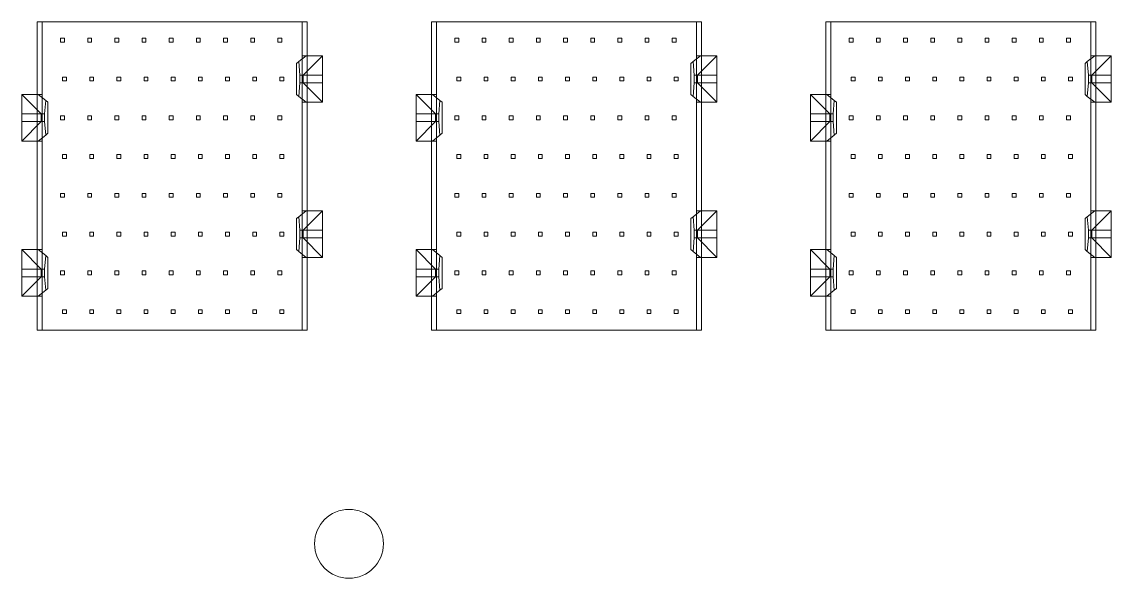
# Model space of a CAD drawing. Header units: millimetres. Extents: x -84 to 500, y -79 to 331.
# Drawn here: x 157.1 to 213.3, y 144.6 to 173.3 of the extents above; entities that cross this region are included whole.
import ezdxf
from ezdxf.lldxf.tags import DXFTag

# ---------------------------------------------------------------- set-up
doc = ezdxf.new("R2010")
doc.units = ezdxf.units.MM
tags = doc.linetypes.add('HIDDEN', pattern=[1.905, 1.27, -0.635]).pattern_tags.tags
tags[6:7] = [DXFTag(74, 4), DXFTag(75, 0), DXFTag(340, '0'), DXFTag(46, 1.0), DXFTag(50, 0.0), DXFTag(44, 0.0), DXFTag(45, 0.0)]
tags[4:5] = [DXFTag(74, 4), DXFTag(75, 0), DXFTag(340, '0'), DXFTag(46, 1.0), DXFTag(50, 0.0), DXFTag(44, 0.0), DXFTag(45, 0.0)]

msp = doc.modelspace()

# ---------------------------------------------------------------- linework, layer by layer
at = {"color": 7, "linetype": 'Continuous', "lineweight": 15}
for p, q in [((157.93, 173.27), (157.93, 169.52)), ((158.18, 173.27), (157.93, 173.27)), ((158.18, 173.27), (158.18, 169.52)), ((171.58, 173.27), (158.18, 173.27)), ((171.58, 171.52), (171.58, 173.27)), ((171.83, 173.27), (171.58, 173.27)), ((171.83, 173.27), (171.83, 171.52)), ((178.25, 173.27), (178.25, 169.52)), ((178.5, 173.27), (178.25, 173.27)), ((178.5, 173.27), (178.5, 169.52)), ((191.9, 173.27), (178.5, 173.27)), ((191.9, 171.52), (191.9, 173.27)), ((192.15, 173.27), (191.9, 173.27)), ((192.15, 173.27), (192.15, 171.52)), ((198.57, 173.27), (198.57, 169.52)), ((198.82, 173.27), (198.57, 173.27)), ((198.82, 173.27), (198.82, 169.52)), ((212.22, 173.27), (198.82, 173.27)), ((212.22, 171.52), (212.22, 173.27)), ((212.47, 173.27), (212.22, 173.27)), ((212.47, 173.27), (212.47, 171.52)), ((171.78, 171.52), (171.399, 171.215)), ((171.58, 171.52), (171.78, 171.52)), ((172.63, 171.52), (171.63, 170.52)), ((171.78, 171.52), (172.63, 171.52)), ((172.63, 171.52), (172.63, 170.52)), ((192.1, 171.52), (191.719, 171.215)), ((191.9, 171.52), (192.1, 171.52)), ((192.95, 171.52), (191.95, 170.52)), ((192.1, 171.52), (192.95, 171.52)), ((192.95, 171.52), (192.95, 170.52)), ((212.42, 171.52), (212.039, 171.215)), ((212.22, 171.52), (212.42, 171.52)), ((213.27, 171.52), (212.27, 170.52)), ((212.42, 171.52), (213.27, 171.52)), ((213.27, 171.52), (213.27, 170.52)), ((171.28, 171.12), (171.399, 171.215)), ((171.28, 169.52), (171.28, 171.12)), ((171.399, 171.215), (171.46, 170.52)), ((191.6, 171.12), (191.719, 171.215)), ((191.6, 169.52), (191.6, 171.12)), ((191.719, 171.215), (191.78, 170.52)), ((211.92, 171.12), (212.039, 171.215)), ((211.92, 169.52), (211.92, 171.12)), ((212.039, 171.215), (212.1, 170.52)), ((171.46, 170.12), (171.399, 169.425)), ((171.46, 170.52), (171.46, 170.12)), ((171.63, 170.52), (171.46, 170.52)), ((171.46, 170.12), (171.63, 170.12)), ((171.63, 170.12), (171.63, 170.52)), ((172.63, 170.52), (171.63, 170.52)), ((171.63, 170.12), (172.63, 169.12)), ((171.63, 170.12), (172.63, 170.12)), ((172.63, 170.52), (172.63, 170.12)), ((172.63, 170.12), (172.63, 169.12)), ((191.78, 170.12), (191.719, 169.425)), ((191.78, 170.52), (191.78, 170.12)), ((191.95, 170.52), (191.78, 170.52)), ((191.78, 170.12), (191.95, 170.12)), ((191.95, 170.12), (191.95, 170.52)), ((192.95, 170.52), (191.95, 170.52)), ((191.95, 170.12), (192.95, 169.12)), ((191.95, 170.12), (192.95, 170.12)), ((192.95, 170.52), (192.95, 170.12)), ((192.95, 170.12), (192.95, 169.12)), ((212.1, 170.12), (212.039, 169.425)), ((212.1, 170.52), (212.1, 170.12)), ((212.27, 170.52), (212.1, 170.52)), ((212.1, 170.12), (212.27, 170.12)), ((212.27, 170.12), (212.27, 170.52)), ((213.27, 170.52), (212.27, 170.52)), ((212.27, 170.12), (213.27, 169.12)), ((212.27, 170.12), (213.27, 170.12)), ((213.27, 170.52), (213.27, 170.12)), ((213.27, 170.12), (213.27, 169.12)), ((158.13, 168.52), (157.13, 169.52)), ((157.13, 168.52), (157.13, 169.52)), ((157.13, 169.52), (157.98, 169.52)), ((158.361, 169.215), (157.98, 169.52)), ((157.98, 169.52), (158.18, 169.52)), ((158.3, 168.52), (158.361, 169.215)), ((158.361, 169.215), (158.48, 169.12)), ((158.48, 169.12), (158.48, 167.52)), ((171.399, 169.425), (171.28, 169.52)), ((171.399, 169.425), (171.78, 169.12)), ((171.58, 163.52), (171.58, 169.12)), ((171.78, 169.12), (171.58, 169.12)), ((172.63, 169.12), (171.78, 169.12)), ((171.83, 169.12), (171.83, 163.52)), ((177.45, 169.52), (178.3, 169.52)), ((178.45, 168.52), (177.45, 169.52)), ((177.45, 168.52), (177.45, 169.52)), ((178.681, 169.215), (178.3, 169.52)), ((178.3, 169.52), (178.5, 169.52)), ((178.62, 168.52), (178.681, 169.215)), ((178.681, 169.215), (178.8, 169.12)), ((178.8, 169.12), (178.8, 167.52)), ((191.719, 169.425), (191.6, 169.52)), ((191.719, 169.425), (192.1, 169.12)), ((191.9, 163.52), (191.9, 169.12)), ((192.1, 169.12), (191.9, 169.12)), ((192.95, 169.12), (192.1, 169.12)), ((192.15, 169.12), (192.15, 163.52)), ((198.77, 168.52), (197.77, 169.52)), ((197.77, 168.52), (197.77, 169.52)), ((197.77, 169.52), (198.62, 169.52)), ((199.001, 169.215), (198.62, 169.52)), ((198.62, 169.52), (198.82, 169.52)), ((198.94, 168.52), (199.001, 169.215)), ((199.001, 169.215), (199.12, 169.12)), ((199.12, 169.12), (199.12, 167.52)), ((212.039, 169.425), (211.92, 169.52)), ((212.039, 169.425), (212.42, 169.12)), ((212.22, 163.52), (212.22, 169.12)), ((212.42, 169.12), (212.22, 169.12)), ((213.27, 169.12), (212.42, 169.12)), ((212.47, 169.12), (212.47, 163.52)), ((157.13, 168.12), (157.13, 168.52)), ((158.13, 168.52), (157.13, 168.52)), ((158.13, 168.52), (158.13, 168.12)), ((158.3, 168.52), (158.13, 168.52)), ((158.3, 168.12), (158.3, 168.52)), ((177.45, 168.12), (177.45, 168.52)), ((178.45, 168.52), (177.45, 168.52)), ((178.62, 168.52), (178.45, 168.52)), ((178.45, 168.52), (178.45, 168.12)), ((178.62, 168.12), (178.62, 168.52)), ((197.77, 168.12), (197.77, 168.52)), ((198.77, 168.52), (197.77, 168.52)), ((198.77, 168.52), (198.77, 168.12)), ((198.94, 168.52), (198.77, 168.52)), ((198.94, 168.12), (198.94, 168.52)), ((157.13, 168.12), (158.13, 168.12)), ((157.13, 167.12), (157.13, 168.12)), ((157.13, 167.12), (158.13, 168.12)), ((158.13, 168.12), (158.3, 168.12)), ((158.361, 167.425), (158.3, 168.12)), ((177.45, 167.12), (178.45, 168.12)), ((177.45, 168.12), (178.45, 168.12)), ((177.45, 167.12), (177.45, 168.12)), ((178.45, 168.12), (178.62, 168.12)), ((178.681, 167.425), (178.62, 168.12)), ((197.77, 167.12), (197.77, 168.12)), ((197.77, 167.12), (198.77, 168.12)), ((197.77, 168.12), (198.77, 168.12)), ((198.77, 168.12), (198.94, 168.12)), ((199.001, 167.425), (198.94, 168.12)), ((158.361, 167.425), (157.98, 167.12)), ((158.48, 167.52), (158.361, 167.425)), ((178.681, 167.425), (178.3, 167.12)), ((178.8, 167.52), (178.681, 167.425)), ((199.001, 167.425), (198.62, 167.12)), ((199.12, 167.52), (199.001, 167.425)), ((157.98, 167.12), (157.13, 167.12)), ((157.93, 161.52), (157.93, 167.12)), ((158.18, 167.12), (157.98, 167.12)), ((158.18, 167.12), (158.18, 161.52)), ((178.3, 167.12), (177.45, 167.12)), ((178.25, 161.52), (178.25, 167.12)), ((178.5, 167.12), (178.3, 167.12)), ((178.5, 167.12), (178.5, 161.52)), ((198.62, 167.12), (197.77, 167.12)), ((198.57, 161.52), (198.57, 167.12)), ((198.82, 167.12), (198.62, 167.12)), ((198.82, 167.12), (198.82, 161.52)), ((171.78, 163.52), (171.399, 163.215)), ((171.58, 163.52), (171.78, 163.52)), ((172.63, 163.52), (171.63, 162.52)), ((171.78, 163.52), (172.63, 163.52)), ((172.63, 163.52), (172.63, 162.52)), ((192.1, 163.52), (191.719, 163.215)), ((191.9, 163.52), (192.1, 163.52)), ((192.95, 163.52), (191.95, 162.52)), ((192.1, 163.52), (192.95, 163.52)), ((192.95, 163.52), (192.95, 162.52)), ((212.42, 163.52), (212.039, 163.215)), ((212.22, 163.52), (212.42, 163.52)), ((213.27, 163.52), (212.27, 162.52)), ((212.42, 163.52), (213.27, 163.52)), ((213.27, 163.52), (213.27, 162.52)), ((171.28, 163.12), (171.399, 163.215)), ((171.28, 161.52), (171.28, 163.12)), ((171.399, 163.215), (171.46, 162.52)), ((191.6, 163.12), (191.719, 163.215)), ((191.6, 161.52), (191.6, 163.12)), ((191.719, 163.215), (191.78, 162.52)), ((211.92, 163.12), (212.039, 163.215)), ((211.92, 161.52), (211.92, 163.12)), ((212.039, 163.215), (212.1, 162.52)), ((171.63, 162.52), (171.46, 162.52)), ((171.46, 162.52), (171.46, 162.12)), ((171.63, 162.12), (171.63, 162.52)), ((172.63, 162.52), (171.63, 162.52)), ((172.63, 162.52), (172.63, 162.12)), ((191.78, 162.52), (191.78, 162.12)), ((191.95, 162.52), (191.78, 162.52)), ((191.95, 162.12), (191.95, 162.52)), ((192.95, 162.52), (191.95, 162.52)), ((192.95, 162.52), (192.95, 162.12)), ((212.1, 162.52), (212.1, 162.12)), ((212.27, 162.52), (212.1, 162.52)), ((212.27, 162.12), (212.27, 162.52)), ((213.27, 162.52), (212.27, 162.52)), ((213.27, 162.52), (213.27, 162.12)), ((171.46, 162.12), (171.399, 161.425)), ((171.46, 162.12), (171.63, 162.12)), ((171.63, 162.12), (172.63, 162.12)), ((171.63, 162.12), (172.63, 161.12)), ((172.63, 162.12), (172.63, 161.12)), ((191.78, 162.12), (191.719, 161.425)), ((191.78, 162.12), (191.95, 162.12)), ((191.95, 162.12), (192.95, 162.12)), ((191.95, 162.12), (192.95, 161.12)), ((192.95, 162.12), (192.95, 161.12)), ((212.1, 162.12), (212.039, 161.425)), ((212.1, 162.12), (212.27, 162.12)), ((212.27, 162.12), (213.27, 162.12)), ((212.27, 162.12), (213.27, 161.12)), ((213.27, 162.12), (213.27, 161.12)), ((158.13, 160.52), (157.13, 161.52)), ((157.13, 160.52), (157.13, 161.52)), ((157.13, 161.52), (157.98, 161.52)), ((157.98, 161.52), (158.361, 161.215)), ((157.98, 161.52), (158.18, 161.52)), ((158.3, 160.52), (158.361, 161.215)), ((158.361, 161.215), (158.48, 161.12)), ((171.399, 161.425), (171.28, 161.52)), ((171.78, 161.12), (171.399, 161.425)), ((178.45, 160.52), (177.45, 161.52)), ((177.45, 160.52), (177.45, 161.52)), ((177.45, 161.52), (178.3, 161.52)), ((178.3, 161.52), (178.681, 161.215)), ((178.3, 161.52), (178.5, 161.52)), ((178.62, 160.52), (178.681, 161.215)), ((178.681, 161.215), (178.8, 161.12)), ((191.719, 161.425), (191.6, 161.52)), ((192.1, 161.12), (191.719, 161.425)), ((197.77, 161.52), (198.62, 161.52)), ((198.77, 160.52), (197.77, 161.52)), ((197.77, 160.52), (197.77, 161.52)), ((198.62, 161.52), (199.001, 161.215)), ((198.62, 161.52), (198.82, 161.52)), ((198.94, 160.52), (199.001, 161.215)), ((199.001, 161.215), (199.12, 161.12)), ((212.039, 161.425), (211.92, 161.52)), ((212.42, 161.12), (212.039, 161.425)), ((158.48, 161.12), (158.48, 159.52)), ((171.58, 157.37), (171.58, 161.12)), ((171.78, 161.12), (171.58, 161.12)), ((172.63, 161.12), (171.78, 161.12)), ((171.83, 161.12), (171.83, 157.37)), ((178.8, 161.12), (178.8, 159.52)), ((191.9, 157.37), (191.9, 161.12)), ((192.1, 161.12), (191.9, 161.12)), ((192.95, 161.12), (192.1, 161.12)), ((192.15, 161.12), (192.15, 157.37)), ((199.12, 161.12), (199.12, 159.52)), ((212.22, 157.37), (212.22, 161.12)), ((212.42, 161.12), (212.22, 161.12)), ((213.27, 161.12), (212.42, 161.12)), ((212.47, 161.12), (212.47, 157.37)), ((157.13, 160.12), (157.13, 160.52)), ((158.13, 160.52), (157.13, 160.52)), ((157.13, 159.12), (158.13, 160.12)), ((157.13, 160.12), (158.13, 160.12)), ((157.13, 159.12), (157.13, 160.12)), ((158.3, 160.52), (158.13, 160.52)), ((158.13, 160.52), (158.13, 160.12)), ((158.13, 160.12), (158.3, 160.12)), ((158.3, 160.12), (158.3, 160.52)), ((158.361, 159.425), (158.3, 160.12)), ((177.45, 160.12), (177.45, 160.52)), ((178.45, 160.52), (177.45, 160.52)), ((177.45, 159.12), (178.45, 160.12)), ((177.45, 160.12), (178.45, 160.12)), ((177.45, 159.12), (177.45, 160.12)), ((178.62, 160.52), (178.45, 160.52)), ((178.45, 160.52), (178.45, 160.12)), ((178.45, 160.12), (178.62, 160.12)), ((178.62, 160.12), (178.62, 160.52)), ((178.681, 159.425), (178.62, 160.12)), ((197.77, 160.12), (197.77, 160.52)), ((198.77, 160.52), (197.77, 160.52)), ((197.77, 159.12), (198.77, 160.12)), ((197.77, 159.12), (197.77, 160.12)), ((197.77, 160.12), (198.77, 160.12)), ((198.94, 160.52), (198.77, 160.52)), ((198.77, 160.52), (198.77, 160.12)), ((198.77, 160.12), (198.94, 160.12)), ((198.94, 160.12), (198.94, 160.52)), ((199.001, 159.425), (198.94, 160.12)), ((158.48, 159.52), (158.361, 159.425)), ((178.8, 159.52), (178.681, 159.425)), ((199.12, 159.52), (199.001, 159.425)), ((157.98, 159.12), (157.13, 159.12)), ((157.93, 157.37), (157.93, 159.12)), ((157.98, 159.12), (158.361, 159.425)), ((158.18, 159.12), (157.98, 159.12)), ((158.18, 159.12), (158.18, 157.37)), ((178.3, 159.12), (177.45, 159.12)), ((178.25, 157.37), (178.25, 159.12)), ((178.3, 159.12), (178.681, 159.425)), ((178.5, 159.12), (178.3, 159.12)), ((178.5, 159.12), (178.5, 157.37)), ((198.62, 159.12), (197.77, 159.12)), ((198.57, 157.37), (198.57, 159.12)), ((198.62, 159.12), (199.001, 159.425)), ((198.82, 159.12), (198.62, 159.12)), ((198.82, 159.12), (198.82, 157.37)), ((157.93, 157.37), (158.18, 157.37)), ((158.18, 157.37), (171.58, 157.37)), ((171.83, 157.37), (171.58, 157.37)), ((178.25, 157.37), (178.5, 157.37)), ((178.5, 157.37), (191.9, 157.37)), ((192.15, 157.37), (191.9, 157.37)), ((198.57, 157.37), (198.82, 157.37)), ((198.82, 157.37), (212.22, 157.37)), ((212.47, 157.37), (212.22, 157.37))]:
    msp.add_line(p, q, dxfattribs=at)
at = {"color": 7, "linetype": 'HIDDEN', "lineweight": 0}
for p, q in [((159.13, 172.42), (159.33, 172.42)), ((159.13, 172.42), (159.13, 172.22)), ((159.33, 172.42), (159.33, 172.22)), ((160.53, 172.42), (160.53, 172.22)), ((160.53, 172.42), (160.73, 172.42)), ((160.73, 172.42), (160.73, 172.22)), ((161.93, 172.42), (161.93, 172.22)), ((161.93, 172.42), (162.13, 172.42)), ((162.13, 172.42), (162.13, 172.22)), ((163.33, 172.42), (163.53, 172.42)), ((163.33, 172.42), (163.33, 172.22)), ((163.53, 172.42), (163.53, 172.22)), ((164.73, 172.42), (164.73, 172.22)), ((164.73, 172.42), (164.93, 172.42)), ((164.93, 172.42), (164.93, 172.22)), ((166.13, 172.42), (166.33, 172.42)), ((166.13, 172.42), (166.13, 172.22)), ((166.33, 172.42), (166.33, 172.22)), ((167.53, 172.42), (167.73, 172.42)), ((167.53, 172.42), (167.53, 172.22)), ((167.73, 172.42), (167.73, 172.22)), ((168.93, 172.42), (169.13, 172.42)), ((168.93, 172.42), (168.93, 172.22)), ((169.13, 172.42), (169.13, 172.22)), ((170.33, 172.42), (170.53, 172.42)), ((170.33, 172.42), (170.33, 172.22)), ((170.53, 172.42), (170.53, 172.22)), ((179.45, 172.42), (179.45, 172.22)), ((179.45, 172.42), (179.65, 172.42)), ((179.65, 172.42), (179.65, 172.22)), ((180.85, 172.42), (181.05, 172.42)), ((180.85, 172.42), (180.85, 172.22)), ((181.05, 172.42), (181.05, 172.22)), ((182.25, 172.42), (182.45, 172.42)), ((182.25, 172.42), (182.25, 172.22)), ((182.45, 172.42), (182.45, 172.22)), ((183.65, 172.42), (183.65, 172.22)), ((183.65, 172.42), (183.85, 172.42)), ((183.85, 172.42), (183.85, 172.22)), ((185.05, 172.42), (185.05, 172.22)), ((185.05, 172.42), (185.25, 172.42)), ((185.25, 172.42), (185.25, 172.22)), ((186.45, 172.42), (186.45, 172.22)), ((186.45, 172.42), (186.65, 172.42)), ((186.65, 172.42), (186.65, 172.22)), ((187.85, 172.42), (187.85, 172.22)), ((187.85, 172.42), (188.05, 172.42)), ((188.05, 172.42), (188.05, 172.22)), ((189.25, 172.42), (189.25, 172.22)), ((189.25, 172.42), (189.45, 172.42)), ((189.45, 172.42), (189.45, 172.22)), ((190.65, 172.42), (190.65, 172.22)), ((190.65, 172.42), (190.85, 172.42)), ((190.85, 172.42), (190.85, 172.22)), ((199.77, 172.42), (199.77, 172.22)), ((199.77, 172.42), (199.97, 172.42)), ((199.97, 172.42), (199.97, 172.22)), ((201.17, 172.42), (201.17, 172.22)), ((201.17, 172.42), (201.37, 172.42)), ((201.37, 172.42), (201.37, 172.22)), ((202.57, 172.42), (202.57, 172.22)), ((202.57, 172.42), (202.77, 172.42)), ((202.77, 172.42), (202.77, 172.22)), ((203.97, 172.42), (203.97, 172.22)), ((203.97, 172.42), (204.17, 172.42)), ((204.17, 172.42), (204.17, 172.22)), ((205.37, 172.42), (205.37, 172.22)), ((205.37, 172.42), (205.57, 172.42)), ((205.57, 172.42), (205.57, 172.22)), ((206.77, 172.42), (206.77, 172.22)), ((206.77, 172.42), (206.97, 172.42)), ((206.97, 172.42), (206.97, 172.22)), ((208.17, 172.42), (208.17, 172.22)), ((208.17, 172.42), (208.37, 172.42)), ((208.37, 172.42), (208.37, 172.22)), ((209.57, 172.42), (209.77, 172.42)), ((209.57, 172.42), (209.57, 172.22)), ((209.77, 172.42), (209.77, 172.22)), ((210.97, 172.42), (210.97, 172.22)), ((210.97, 172.42), (211.17, 172.42)), ((211.17, 172.42), (211.17, 172.22)), ((159.33, 172.22), (159.13, 172.22)), ((160.73, 172.22), (160.53, 172.22)), ((162.13, 172.22), (161.93, 172.22)), ((163.53, 172.22), (163.33, 172.22)), ((164.93, 172.22), (164.73, 172.22)), ((166.33, 172.22), (166.13, 172.22)), ((167.73, 172.22), (167.53, 172.22)), ((169.13, 172.22), (168.93, 172.22)), ((170.53, 172.22), (170.33, 172.22)), ((179.65, 172.22), (179.45, 172.22)), ((181.05, 172.22), (180.85, 172.22)), ((182.45, 172.22), (182.25, 172.22)), ((183.85, 172.22), (183.65, 172.22)), ((185.25, 172.22), (185.05, 172.22)), ((186.65, 172.22), (186.45, 172.22)), ((188.05, 172.22), (187.85, 172.22)), ((189.45, 172.22), (189.25, 172.22)), ((190.85, 172.22), (190.65, 172.22)), ((199.97, 172.22), (199.77, 172.22)), ((201.37, 172.22), (201.17, 172.22)), ((202.77, 172.22), (202.57, 172.22)), ((204.17, 172.22), (203.97, 172.22)), ((205.57, 172.22), (205.37, 172.22)), ((206.97, 172.22), (206.77, 172.22)), ((208.37, 172.22), (208.17, 172.22)), ((209.77, 172.22), (209.57, 172.22)), ((211.17, 172.22), (210.97, 172.22)), ((171.58, 169.12), (171.58, 171.52)), ((171.83, 171.52), (171.83, 169.12)), ((191.9, 169.12), (191.9, 171.52)), ((192.15, 171.52), (192.15, 169.12)), ((212.22, 169.12), (212.22, 171.52)), ((212.47, 171.52), (212.47, 169.12)), ((159.23, 170.42), (159.43, 170.42)), ((159.23, 170.22), (159.23, 170.42)), ((159.23, 170.22), (159.43, 170.22)), ((159.43, 170.42), (159.43, 170.22)), ((160.63, 170.22), (160.63, 170.42)), ((160.63, 170.42), (160.83, 170.42)), ((160.63, 170.22), (160.83, 170.22)), ((160.83, 170.42), (160.83, 170.22)), ((162.03, 170.22), (162.03, 170.42)), ((162.03, 170.42), (162.23, 170.42)), ((162.03, 170.22), (162.23, 170.22)), ((162.23, 170.42), (162.23, 170.22)), ((163.43, 170.22), (163.43, 170.42)), ((163.43, 170.42), (163.63, 170.42)), ((163.43, 170.22), (163.63, 170.22)), ((163.63, 170.42), (163.63, 170.22)), ((164.83, 170.22), (164.83, 170.42)), ((164.83, 170.42), (165.03, 170.42)), ((164.83, 170.22), (165.03, 170.22)), ((165.03, 170.42), (165.03, 170.22)), ((166.23, 170.42), (166.43, 170.42)), ((166.23, 170.22), (166.23, 170.42)), ((166.23, 170.22), (166.43, 170.22)), ((166.43, 170.42), (166.43, 170.22)), ((167.63, 170.42), (167.83, 170.42)), ((167.63, 170.22), (167.63, 170.42)), ((167.63, 170.22), (167.83, 170.22)), ((167.83, 170.42), (167.83, 170.22)), ((169.03, 170.22), (169.03, 170.42)), ((169.03, 170.42), (169.23, 170.42)), ((169.03, 170.22), (169.23, 170.22)), ((169.23, 170.42), (169.23, 170.22)), ((170.43, 170.42), (170.63, 170.42)), ((170.43, 170.22), (170.43, 170.42)), ((170.43, 170.22), (170.63, 170.22)), ((170.63, 170.42), (170.63, 170.22)), ((179.55, 170.42), (179.75, 170.42)), ((179.55, 170.22), (179.55, 170.42)), ((179.55, 170.22), (179.75, 170.22)), ((179.75, 170.42), (179.75, 170.22)), ((180.95, 170.22), (180.95, 170.42)), ((180.95, 170.42), (181.15, 170.42)), ((180.95, 170.22), (181.15, 170.22)), ((181.15, 170.42), (181.15, 170.22)), ((182.35, 170.22), (182.35, 170.42)), ((182.35, 170.42), (182.55, 170.42)), ((182.35, 170.22), (182.55, 170.22)), ((182.55, 170.42), (182.55, 170.22)), ((183.75, 170.22), (183.75, 170.42)), ((183.75, 170.42), (183.95, 170.42)), ((183.75, 170.22), (183.95, 170.22)), ((183.95, 170.42), (183.95, 170.22)), ((185.15, 170.22), (185.15, 170.42)), ((185.15, 170.42), (185.35, 170.42)), ((185.15, 170.22), (185.35, 170.22)), ((185.35, 170.42), (185.35, 170.22)), ((186.55, 170.22), (186.55, 170.42)), ((186.55, 170.42), (186.75, 170.42)), ((186.55, 170.22), (186.75, 170.22)), ((186.75, 170.42), (186.75, 170.22)), ((187.95, 170.22), (187.95, 170.42)), ((187.95, 170.42), (188.15, 170.42)), ((187.95, 170.22), (188.15, 170.22)), ((188.15, 170.42), (188.15, 170.22)), ((189.35, 170.22), (189.35, 170.42)), ((189.35, 170.42), (189.55, 170.42)), ((189.35, 170.22), (189.55, 170.22)), ((189.55, 170.42), (189.55, 170.22)), ((190.75, 170.22), (190.75, 170.42)), ((190.75, 170.42), (190.95, 170.42)), ((190.75, 170.22), (190.95, 170.22)), ((190.95, 170.42), (190.95, 170.22)), ((199.87, 170.42), (200.07, 170.42)), ((199.87, 170.22), (199.87, 170.42)), ((199.87, 170.22), (200.07, 170.22)), ((200.07, 170.42), (200.07, 170.22)), ((201.27, 170.42), (201.47, 170.42)), ((201.27, 170.22), (201.27, 170.42)), ((201.27, 170.22), (201.47, 170.22)), ((201.47, 170.42), (201.47, 170.22)), ((202.67, 170.42), (202.87, 170.42)), ((202.67, 170.22), (202.67, 170.42)), ((202.67, 170.22), (202.87, 170.22)), ((202.87, 170.42), (202.87, 170.22)), ((204.07, 170.22), (204.07, 170.42)), ((204.07, 170.42), (204.27, 170.42)), ((204.07, 170.22), (204.27, 170.22)), ((204.27, 170.42), (204.27, 170.22)), ((205.47, 170.42), (205.67, 170.42)), ((205.47, 170.22), (205.47, 170.42)), ((205.47, 170.22), (205.67, 170.22)), ((205.67, 170.42), (205.67, 170.22)), ((206.87, 170.22), (206.87, 170.42)), ((206.87, 170.42), (207.07, 170.42)), ((206.87, 170.22), (207.07, 170.22)), ((207.07, 170.42), (207.07, 170.22)), ((208.27, 170.22), (208.27, 170.42)), ((208.27, 170.42), (208.47, 170.42)), ((208.27, 170.22), (208.47, 170.22)), ((208.47, 170.42), (208.47, 170.22)), ((209.67, 170.22), (209.67, 170.42)), ((209.67, 170.42), (209.87, 170.42)), ((209.67, 170.22), (209.87, 170.22)), ((209.87, 170.42), (209.87, 170.22)), ((211.07, 170.42), (211.27, 170.42)), ((211.07, 170.22), (211.07, 170.42)), ((211.07, 170.22), (211.27, 170.22)), ((211.27, 170.42), (211.27, 170.22)), ((157.93, 167.12), (157.93, 169.52)), ((158.18, 167.12), (158.18, 169.52)), ((178.25, 167.12), (178.25, 169.52)), ((178.5, 167.12), (178.5, 169.52)), ((198.57, 167.12), (198.57, 169.52)), ((198.82, 167.12), (198.82, 169.52)), ((159.13, 168.42), (159.33, 168.42)), ((159.13, 168.42), (159.13, 168.22)), ((159.33, 168.22), (159.13, 168.22)), ((159.33, 168.42), (159.33, 168.22)), ((160.53, 168.42), (160.73, 168.42)), ((160.53, 168.42), (160.53, 168.22)), ((160.73, 168.22), (160.53, 168.22)), ((160.73, 168.42), (160.73, 168.22)), ((161.93, 168.42), (161.93, 168.22)), ((161.93, 168.42), (162.13, 168.42)), ((162.13, 168.22), (161.93, 168.22)), ((162.13, 168.42), (162.13, 168.22)), ((163.33, 168.42), (163.33, 168.22)), ((163.33, 168.42), (163.53, 168.42)), ((163.53, 168.22), (163.33, 168.22)), ((163.53, 168.42), (163.53, 168.22)), ((164.73, 168.42), (164.93, 168.42)), ((164.73, 168.42), (164.73, 168.22)), ((164.93, 168.22), (164.73, 168.22)), ((164.93, 168.42), (164.93, 168.22)), ((166.13, 168.42), (166.33, 168.42)), ((166.13, 168.42), (166.13, 168.22)), ((166.33, 168.22), (166.13, 168.22)), ((166.33, 168.42), (166.33, 168.22)), ((167.53, 168.42), (167.53, 168.22)), ((167.53, 168.42), (167.73, 168.42)), ((167.73, 168.22), (167.53, 168.22)), ((167.73, 168.42), (167.73, 168.22)), ((168.93, 168.42), (169.13, 168.42)), ((168.93, 168.42), (168.93, 168.22)), ((169.13, 168.22), (168.93, 168.22)), ((169.13, 168.42), (169.13, 168.22)), ((170.33, 168.42), (170.33, 168.22)), ((170.33, 168.42), (170.53, 168.42)), ((170.53, 168.22), (170.33, 168.22)), ((170.53, 168.42), (170.53, 168.22)), ((179.45, 168.42), (179.45, 168.22)), ((179.45, 168.42), (179.65, 168.42)), ((179.65, 168.22), (179.45, 168.22)), ((179.65, 168.42), (179.65, 168.22)), ((180.85, 168.42), (180.85, 168.22)), ((180.85, 168.42), (181.05, 168.42)), ((181.05, 168.22), (180.85, 168.22)), ((181.05, 168.42), (181.05, 168.22)), ((182.25, 168.42), (182.25, 168.22)), ((182.25, 168.42), (182.45, 168.42)), ((182.45, 168.22), (182.25, 168.22)), ((182.45, 168.42), (182.45, 168.22)), ((183.65, 168.42), (183.65, 168.22)), ((183.65, 168.42), (183.85, 168.42)), ((183.85, 168.22), (183.65, 168.22)), ((183.85, 168.42), (183.85, 168.22)), ((185.05, 168.42), (185.05, 168.22)), ((185.05, 168.42), (185.25, 168.42)), ((185.25, 168.22), (185.05, 168.22)), ((185.25, 168.42), (185.25, 168.22)), ((186.45, 168.42), (186.45, 168.22)), ((186.45, 168.42), (186.65, 168.42)), ((186.65, 168.22), (186.45, 168.22)), ((186.65, 168.42), (186.65, 168.22)), ((187.85, 168.42), (187.85, 168.22)), ((187.85, 168.42), (188.05, 168.42)), ((188.05, 168.22), (187.85, 168.22)), ((188.05, 168.42), (188.05, 168.22)), ((189.25, 168.42), (189.25, 168.22)), ((189.25, 168.42), (189.45, 168.42)), ((189.45, 168.22), (189.25, 168.22)), ((189.45, 168.42), (189.45, 168.22)), ((190.65, 168.42), (190.85, 168.42)), ((190.65, 168.42), (190.65, 168.22)), ((190.85, 168.22), (190.65, 168.22)), ((190.85, 168.42), (190.85, 168.22)), ((199.77, 168.42), (199.77, 168.22)), ((199.77, 168.42), (199.97, 168.42)), ((199.97, 168.22), (199.77, 168.22)), ((199.97, 168.42), (199.97, 168.22)), ((201.17, 168.42), (201.17, 168.22)), ((201.17, 168.42), (201.37, 168.42)), ((201.37, 168.22), (201.17, 168.22)), ((201.37, 168.42), (201.37, 168.22)), ((202.57, 168.42), (202.57, 168.22)), ((202.57, 168.42), (202.77, 168.42)), ((202.77, 168.22), (202.57, 168.22)), ((202.77, 168.42), (202.77, 168.22)), ((203.97, 168.42), (203.97, 168.22)), ((203.97, 168.42), (204.17, 168.42)), ((204.17, 168.22), (203.97, 168.22)), ((204.17, 168.42), (204.17, 168.22)), ((205.37, 168.42), (205.37, 168.22)), ((205.37, 168.42), (205.57, 168.42)), ((205.57, 168.22), (205.37, 168.22)), ((205.57, 168.42), (205.57, 168.22)), ((206.77, 168.42), (206.77, 168.22)), ((206.77, 168.42), (206.97, 168.42)), ((206.97, 168.22), (206.77, 168.22)), ((206.97, 168.42), (206.97, 168.22)), ((208.17, 168.42), (208.17, 168.22)), ((208.17, 168.42), (208.37, 168.42)), ((208.37, 168.22), (208.17, 168.22)), ((208.37, 168.42), (208.37, 168.22)), ((209.57, 168.42), (209.57, 168.22)), ((209.57, 168.42), (209.77, 168.42)), ((209.77, 168.22), (209.57, 168.22)), ((209.77, 168.42), (209.77, 168.22)), ((210.97, 168.42), (210.97, 168.22)), ((210.97, 168.42), (211.17, 168.42)), ((211.17, 168.22), (210.97, 168.22)), ((211.17, 168.42), (211.17, 168.22)), ((159.23, 166.42), (159.43, 166.42)), ((159.23, 166.22), (159.23, 166.42)), ((159.23, 166.22), (159.43, 166.22)), ((159.43, 166.42), (159.43, 166.22)), ((160.63, 166.22), (160.63, 166.42)), ((160.63, 166.42), (160.83, 166.42)), ((160.63, 166.22), (160.83, 166.22)), ((160.83, 166.42), (160.83, 166.22)), ((162.03, 166.42), (162.23, 166.42)), ((162.03, 166.22), (162.03, 166.42)), ((162.03, 166.22), (162.23, 166.22)), ((162.23, 166.42), (162.23, 166.22)), ((163.43, 166.42), (163.63, 166.42)), ((163.43, 166.22), (163.43, 166.42)), ((163.43, 166.22), (163.63, 166.22)), ((163.63, 166.42), (163.63, 166.22)), ((164.83, 166.42), (165.03, 166.42)), ((164.83, 166.22), (164.83, 166.42)), ((164.83, 166.22), (165.03, 166.22)), ((165.03, 166.42), (165.03, 166.22)), ((166.23, 166.22), (166.23, 166.42)), ((166.23, 166.42), (166.43, 166.42)), ((166.23, 166.22), (166.43, 166.22)), ((166.43, 166.42), (166.43, 166.22)), ((167.63, 166.42), (167.83, 166.42)), ((167.63, 166.22), (167.63, 166.42)), ((167.63, 166.22), (167.83, 166.22)), ((167.83, 166.42), (167.83, 166.22)), ((169.03, 166.42), (169.23, 166.42)), ((169.03, 166.22), (169.03, 166.42)), ((169.03, 166.22), (169.23, 166.22)), ((169.23, 166.42), (169.23, 166.22)), ((170.43, 166.42), (170.63, 166.42)), ((170.43, 166.22), (170.43, 166.42)), ((170.43, 166.22), (170.63, 166.22)), ((170.63, 166.42), (170.63, 166.22)), ((179.55, 166.42), (179.75, 166.42)), ((179.55, 166.22), (179.55, 166.42)), ((179.55, 166.22), (179.75, 166.22)), ((179.75, 166.42), (179.75, 166.22)), ((180.95, 166.22), (180.95, 166.42)), ((180.95, 166.42), (181.15, 166.42)), ((180.95, 166.22), (181.15, 166.22)), ((181.15, 166.42), (181.15, 166.22)), ((182.35, 166.22), (182.35, 166.42)), ((182.35, 166.42), (182.55, 166.42)), ((182.35, 166.22), (182.55, 166.22)), ((182.55, 166.42), (182.55, 166.22)), ((183.75, 166.22), (183.75, 166.42)), ((183.75, 166.42), (183.95, 166.42)), ((183.75, 166.22), (183.95, 166.22)), ((183.95, 166.42), (183.95, 166.22)), ((185.15, 166.22), (185.15, 166.42)), ((185.15, 166.42), (185.35, 166.42)), ((185.15, 166.22), (185.35, 166.22)), ((185.35, 166.42), (185.35, 166.22)), ((186.55, 166.22), (186.55, 166.42)), ((186.55, 166.42), (186.75, 166.42)), ((186.55, 166.22), (186.75, 166.22)), ((186.75, 166.42), (186.75, 166.22)), ((187.95, 166.22), (187.95, 166.42)), ((187.95, 166.42), (188.15, 166.42)), ((187.95, 166.22), (188.15, 166.22)), ((188.15, 166.42), (188.15, 166.22)), ((189.35, 166.22), (189.35, 166.42)), ((189.35, 166.42), (189.55, 166.42)), ((189.35, 166.22), (189.55, 166.22)), ((189.55, 166.42), (189.55, 166.22)), ((190.75, 166.22), (190.75, 166.42)), ((190.75, 166.42), (190.95, 166.42)), ((190.75, 166.22), (190.95, 166.22)), ((190.95, 166.42), (190.95, 166.22)), ((199.87, 166.42), (200.07, 166.42)), ((199.87, 166.22), (199.87, 166.42)), ((199.87, 166.22), (200.07, 166.22)), ((200.07, 166.42), (200.07, 166.22)), ((201.27, 166.22), (201.27, 166.42)), ((201.27, 166.42), (201.47, 166.42)), ((201.27, 166.22), (201.47, 166.22)), ((201.47, 166.42), (201.47, 166.22)), ((202.67, 166.42), (202.87, 166.42)), ((202.67, 166.22), (202.67, 166.42)), ((202.67, 166.22), (202.87, 166.22)), ((202.87, 166.42), (202.87, 166.22)), ((204.07, 166.22), (204.07, 166.42)), ((204.07, 166.42), (204.27, 166.42)), ((204.07, 166.22), (204.27, 166.22)), ((204.27, 166.42), (204.27, 166.22)), ((205.47, 166.22), (205.47, 166.42)), ((205.47, 166.42), (205.67, 166.42)), ((205.47, 166.22), (205.67, 166.22)), ((205.67, 166.42), (205.67, 166.22)), ((206.87, 166.22), (206.87, 166.42)), ((206.87, 166.42), (207.07, 166.42)), ((206.87, 166.22), (207.07, 166.22)), ((207.07, 166.42), (207.07, 166.22)), ((208.27, 166.22), (208.27, 166.42)), ((208.27, 166.42), (208.47, 166.42)), ((208.27, 166.22), (208.47, 166.22)), ((208.47, 166.42), (208.47, 166.22)), ((209.67, 166.22), (209.67, 166.42)), ((209.67, 166.42), (209.87, 166.42)), ((209.67, 166.22), (209.87, 166.22)), ((209.87, 166.42), (209.87, 166.22)), ((211.07, 166.22), (211.07, 166.42)), ((211.07, 166.42), (211.27, 166.42)), ((211.07, 166.22), (211.27, 166.22)), ((211.27, 166.42), (211.27, 166.22)), ((159.13, 164.42), (159.33, 164.42)), ((159.13, 164.42), (159.13, 164.22)), ((159.33, 164.22), (159.13, 164.22)), ((159.33, 164.42), (159.33, 164.22)), ((160.53, 164.42), (160.53, 164.22)), ((160.53, 164.42), (160.73, 164.42)), ((160.73, 164.22), (160.53, 164.22)), ((160.73, 164.42), (160.73, 164.22)), ((161.93, 164.42), (161.93, 164.22)), ((161.93, 164.42), (162.13, 164.42)), ((162.13, 164.22), (161.93, 164.22)), ((162.13, 164.42), (162.13, 164.22)), ((163.33, 164.42), (163.33, 164.22)), ((163.33, 164.42), (163.53, 164.42)), ((163.53, 164.22), (163.33, 164.22)), ((163.53, 164.42), (163.53, 164.22)), ((164.73, 164.42), (164.73, 164.22)), ((164.73, 164.42), (164.93, 164.42)), ((164.93, 164.22), (164.73, 164.22)), ((164.93, 164.42), (164.93, 164.22)), ((166.13, 164.42), (166.33, 164.42)), ((166.13, 164.42), (166.13, 164.22)), ((166.33, 164.22), (166.13, 164.22)), ((166.33, 164.42), (166.33, 164.22)), ((167.53, 164.42), (167.73, 164.42)), ((167.53, 164.42), (167.53, 164.22)), ((167.73, 164.22), (167.53, 164.22)), ((167.73, 164.42), (167.73, 164.22)), ((168.93, 164.42), (169.13, 164.42)), ((168.93, 164.42), (168.93, 164.22)), ((169.13, 164.22), (168.93, 164.22)), ((169.13, 164.42), (169.13, 164.22)), ((170.33, 164.42), (170.53, 164.42)), ((170.33, 164.42), (170.33, 164.22)), ((170.53, 164.22), (170.33, 164.22)), ((170.53, 164.42), (170.53, 164.22)), ((179.45, 164.42), (179.65, 164.42)), ((179.45, 164.42), (179.45, 164.22)), ((179.65, 164.22), (179.45, 164.22)), ((179.65, 164.42), (179.65, 164.22)), ((180.85, 164.42), (181.05, 164.42)), ((180.85, 164.42), (180.85, 164.22)), ((181.05, 164.22), (180.85, 164.22)), ((181.05, 164.42), (181.05, 164.22)), ((182.25, 164.42), (182.45, 164.42)), ((182.25, 164.42), (182.25, 164.22)), ((182.45, 164.22), (182.25, 164.22)), ((182.45, 164.42), (182.45, 164.22)), ((183.65, 164.42), (183.65, 164.22)), ((183.65, 164.42), (183.85, 164.42)), ((183.85, 164.22), (183.65, 164.22)), ((183.85, 164.42), (183.85, 164.22)), ((185.05, 164.42), (185.05, 164.22)), ((185.05, 164.42), (185.25, 164.42)), ((185.25, 164.22), (185.05, 164.22)), ((185.25, 164.42), (185.25, 164.22)), ((186.45, 164.42), (186.45, 164.22)), ((186.45, 164.42), (186.65, 164.42)), ((186.65, 164.22), (186.45, 164.22)), ((186.65, 164.42), (186.65, 164.22)), ((187.85, 164.42), (187.85, 164.22)), ((187.85, 164.42), (188.05, 164.42)), ((188.05, 164.22), (187.85, 164.22)), ((188.05, 164.42), (188.05, 164.22)), ((189.25, 164.42), (189.25, 164.22)), ((189.25, 164.42), (189.45, 164.42)), ((189.45, 164.22), (189.25, 164.22)), ((189.45, 164.42), (189.45, 164.22)), ((190.65, 164.42), (190.65, 164.22)), ((190.65, 164.42), (190.85, 164.42)), ((190.85, 164.22), (190.65, 164.22)), ((190.85, 164.42), (190.85, 164.22)), ((199.77, 164.42), (199.77, 164.22)), ((199.77, 164.42), (199.97, 164.42)), ((199.97, 164.22), (199.77, 164.22)), ((199.97, 164.42), (199.97, 164.22)), ((201.17, 164.42), (201.17, 164.22)), ((201.17, 164.42), (201.37, 164.42)), ((201.37, 164.22), (201.17, 164.22)), ((201.37, 164.42), (201.37, 164.22)), ((202.57, 164.42), (202.57, 164.22)), ((202.57, 164.42), (202.77, 164.42)), ((202.77, 164.22), (202.57, 164.22)), ((202.77, 164.42), (202.77, 164.22)), ((203.97, 164.42), (203.97, 164.22)), ((203.97, 164.42), (204.17, 164.42)), ((204.17, 164.22), (203.97, 164.22)), ((204.17, 164.42), (204.17, 164.22)), ((205.37, 164.42), (205.37, 164.22)), ((205.37, 164.42), (205.57, 164.42)), ((205.57, 164.22), (205.37, 164.22)), ((205.57, 164.42), (205.57, 164.22)), ((206.77, 164.42), (206.77, 164.22)), ((206.77, 164.42), (206.97, 164.42)), ((206.97, 164.22), (206.77, 164.22)), ((206.97, 164.42), (206.97, 164.22)), ((208.17, 164.42), (208.17, 164.22)), ((208.17, 164.42), (208.37, 164.42)), ((208.37, 164.22), (208.17, 164.22)), ((208.37, 164.42), (208.37, 164.22)), ((209.57, 164.42), (209.77, 164.42)), ((209.57, 164.42), (209.57, 164.22)), ((209.77, 164.22), (209.57, 164.22)), ((209.77, 164.42), (209.77, 164.22)), ((210.97, 164.42), (210.97, 164.22)), ((210.97, 164.42), (211.17, 164.42)), ((211.17, 164.22), (210.97, 164.22)), ((211.17, 164.42), (211.17, 164.22)), ((171.58, 161.12), (171.58, 163.52)), ((171.83, 163.52), (171.83, 161.12)), ((191.9, 161.12), (191.9, 163.52)), ((192.15, 163.52), (192.15, 161.12)), ((212.22, 161.12), (212.22, 163.52)), ((212.47, 163.52), (212.47, 161.12)), ((159.23, 162.42), (159.43, 162.42)), ((159.23, 162.22), (159.23, 162.42)), ((159.43, 162.42), (159.43, 162.22)), ((160.63, 162.22), (160.63, 162.42)), ((160.63, 162.42), (160.83, 162.42)), ((160.83, 162.42), (160.83, 162.22)), ((162.03, 162.22), (162.03, 162.42)), ((162.03, 162.42), (162.23, 162.42)), ((162.23, 162.42), (162.23, 162.22)), ((163.43, 162.22), (163.43, 162.42)), ((163.43, 162.42), (163.63, 162.42)), ((163.63, 162.42), (163.63, 162.22)), ((164.83, 162.22), (164.83, 162.42)), ((164.83, 162.42), (165.03, 162.42)), ((165.03, 162.42), (165.03, 162.22)), ((166.23, 162.22), (166.23, 162.42)), ((166.23, 162.42), (166.43, 162.42)), ((166.43, 162.42), (166.43, 162.22)), ((167.63, 162.22), (167.63, 162.42)), ((167.63, 162.42), (167.83, 162.42)), ((167.83, 162.42), (167.83, 162.22)), ((169.03, 162.22), (169.03, 162.42)), ((169.03, 162.42), (169.23, 162.42)), ((169.23, 162.42), (169.23, 162.22)), ((170.43, 162.22), (170.43, 162.42)), ((170.43, 162.42), (170.63, 162.42)), ((170.63, 162.42), (170.63, 162.22)), ((179.55, 162.42), (179.75, 162.42)), ((179.55, 162.22), (179.55, 162.42)), ((179.75, 162.42), (179.75, 162.22)), ((180.95, 162.22), (180.95, 162.42)), ((180.95, 162.42), (181.15, 162.42)), ((181.15, 162.42), (181.15, 162.22)), ((182.35, 162.22), (182.35, 162.42)), ((182.35, 162.42), (182.55, 162.42)), ((182.55, 162.42), (182.55, 162.22)), ((183.75, 162.22), (183.75, 162.42)), ((183.75, 162.42), (183.95, 162.42)), ((183.95, 162.42), (183.95, 162.22)), ((185.15, 162.22), (185.15, 162.42)), ((185.15, 162.42), (185.35, 162.42)), ((185.35, 162.42), (185.35, 162.22)), ((186.55, 162.22), (186.55, 162.42)), ((186.55, 162.42), (186.75, 162.42)), ((186.75, 162.42), (186.75, 162.22)), ((187.95, 162.22), (187.95, 162.42)), ((187.95, 162.42), (188.15, 162.42)), ((188.15, 162.42), (188.15, 162.22)), ((189.35, 162.22), (189.35, 162.42)), ((189.35, 162.42), (189.55, 162.42)), ((189.55, 162.42), (189.55, 162.22)), ((190.75, 162.22), (190.75, 162.42)), ((190.75, 162.42), (190.95, 162.42)), ((190.95, 162.42), (190.95, 162.22)), ((199.87, 162.42), (200.07, 162.42)), ((199.87, 162.22), (199.87, 162.42)), ((200.07, 162.42), (200.07, 162.22)), ((201.27, 162.22), (201.27, 162.42)), ((201.27, 162.42), (201.47, 162.42)), ((201.47, 162.42), (201.47, 162.22)), ((202.67, 162.22), (202.67, 162.42)), ((202.67, 162.42), (202.87, 162.42)), ((202.87, 162.42), (202.87, 162.22)), ((204.07, 162.22), (204.07, 162.42)), ((204.07, 162.42), (204.27, 162.42)), ((204.27, 162.42), (204.27, 162.22)), ((205.47, 162.22), (205.47, 162.42)), ((205.47, 162.42), (205.67, 162.42)), ((205.67, 162.42), (205.67, 162.22)), ((206.87, 162.22), (206.87, 162.42)), ((206.87, 162.42), (207.07, 162.42)), ((207.07, 162.42), (207.07, 162.22)), ((208.27, 162.22), (208.27, 162.42)), ((208.27, 162.42), (208.47, 162.42)), ((208.47, 162.42), (208.47, 162.22)), ((209.67, 162.22), (209.67, 162.42)), ((209.67, 162.42), (209.87, 162.42)), ((209.87, 162.42), (209.87, 162.22)), ((211.07, 162.42), (211.27, 162.42)), ((211.07, 162.22), (211.07, 162.42)), ((211.27, 162.42), (211.27, 162.22)), ((159.23, 162.22), (159.43, 162.22)), ((160.63, 162.22), (160.83, 162.22)), ((162.03, 162.22), (162.23, 162.22)), ((163.43, 162.22), (163.63, 162.22)), ((164.83, 162.22), (165.03, 162.22)), ((166.23, 162.22), (166.43, 162.22)), ((167.63, 162.22), (167.83, 162.22)), ((169.03, 162.22), (169.23, 162.22)), ((170.43, 162.22), (170.63, 162.22)), ((179.55, 162.22), (179.75, 162.22)), ((180.95, 162.22), (181.15, 162.22)), ((182.35, 162.22), (182.55, 162.22)), ((183.75, 162.22), (183.95, 162.22)), ((185.15, 162.22), (185.35, 162.22)), ((186.55, 162.22), (186.75, 162.22)), ((187.95, 162.22), (188.15, 162.22)), ((189.35, 162.22), (189.55, 162.22)), ((190.75, 162.22), (190.95, 162.22)), ((199.87, 162.22), (200.07, 162.22)), ((201.27, 162.22), (201.47, 162.22)), ((202.67, 162.22), (202.87, 162.22)), ((204.07, 162.22), (204.27, 162.22)), ((205.47, 162.22), (205.67, 162.22)), ((206.87, 162.22), (207.07, 162.22)), ((208.27, 162.22), (208.47, 162.22)), ((209.67, 162.22), (209.87, 162.22)), ((211.07, 162.22), (211.27, 162.22)), ((157.93, 159.12), (157.93, 161.52)), ((158.18, 159.12), (158.18, 161.52)), ((178.25, 159.12), (178.25, 161.52)), ((178.5, 159.12), (178.5, 161.52)), ((198.57, 159.12), (198.57, 161.52)), ((198.82, 159.12), (198.82, 161.52)), ((159.13, 160.42), (159.33, 160.42)), ((159.13, 160.42), (159.13, 160.22)), ((159.33, 160.22), (159.13, 160.22)), ((159.33, 160.42), (159.33, 160.22)), ((160.53, 160.42), (160.53, 160.22)), ((160.53, 160.42), (160.73, 160.42)), ((160.73, 160.22), (160.53, 160.22)), ((160.73, 160.42), (160.73, 160.22)), ((161.93, 160.42), (162.13, 160.42)), ((161.93, 160.42), (161.93, 160.22)), ((162.13, 160.22), (161.93, 160.22)), ((162.13, 160.42), (162.13, 160.22)), ((163.33, 160.42), (163.33, 160.22)), ((163.33, 160.42), (163.53, 160.42)), ((163.53, 160.22), (163.33, 160.22)), ((163.53, 160.42), (163.53, 160.22)), ((164.73, 160.42), (164.73, 160.22)), ((164.73, 160.42), (164.93, 160.42)), ((164.93, 160.22), (164.73, 160.22)), ((164.93, 160.42), (164.93, 160.22)), ((166.13, 160.42), (166.13, 160.22)), ((166.13, 160.42), (166.33, 160.42)), ((166.33, 160.22), (166.13, 160.22)), ((166.33, 160.42), (166.33, 160.22)), ((167.53, 160.42), (167.53, 160.22)), ((167.53, 160.42), (167.73, 160.42)), ((167.73, 160.22), (167.53, 160.22)), ((167.73, 160.42), (167.73, 160.22)), ((168.93, 160.42), (168.93, 160.22)), ((168.93, 160.42), (169.13, 160.42)), ((169.13, 160.22), (168.93, 160.22)), ((169.13, 160.42), (169.13, 160.22)), ((170.33, 160.42), (170.33, 160.22)), ((170.33, 160.42), (170.53, 160.42)), ((170.53, 160.22), (170.33, 160.22)), ((170.53, 160.42), (170.53, 160.22)), ((179.45, 160.42), (179.45, 160.22)), ((179.45, 160.42), (179.65, 160.42)), ((179.65, 160.22), (179.45, 160.22)), ((179.65, 160.42), (179.65, 160.22)), ((180.85, 160.42), (180.85, 160.22)), ((180.85, 160.42), (181.05, 160.42)), ((181.05, 160.22), (180.85, 160.22)), ((181.05, 160.42), (181.05, 160.22)), ((182.25, 160.42), (182.25, 160.22)), ((182.25, 160.42), (182.45, 160.42)), ((182.45, 160.22), (182.25, 160.22)), ((182.45, 160.42), (182.45, 160.22)), ((183.65, 160.42), (183.65, 160.22)), ((183.65, 160.42), (183.85, 160.42)), ((183.85, 160.22), (183.65, 160.22)), ((183.85, 160.42), (183.85, 160.22)), ((185.05, 160.42), (185.05, 160.22)), ((185.05, 160.42), (185.25, 160.42)), ((185.25, 160.22), (185.05, 160.22)), ((185.25, 160.42), (185.25, 160.22)), ((186.45, 160.42), (186.45, 160.22)), ((186.45, 160.42), (186.65, 160.42)), ((186.65, 160.22), (186.45, 160.22)), ((186.65, 160.42), (186.65, 160.22)), ((187.85, 160.42), (187.85, 160.22)), ((187.85, 160.42), (188.05, 160.42)), ((188.05, 160.22), (187.85, 160.22)), ((188.05, 160.42), (188.05, 160.22)), ((189.25, 160.42), (189.45, 160.42)), ((189.25, 160.42), (189.25, 160.22)), ((189.45, 160.22), (189.25, 160.22)), ((189.45, 160.42), (189.45, 160.22)), ((190.65, 160.42), (190.65, 160.22)), ((190.65, 160.42), (190.85, 160.42)), ((190.85, 160.22), (190.65, 160.22)), ((190.85, 160.42), (190.85, 160.22)), ((199.77, 160.42), (199.97, 160.42)), ((199.77, 160.42), (199.77, 160.22)), ((199.97, 160.22), (199.77, 160.22)), ((199.97, 160.42), (199.97, 160.22)), ((201.17, 160.42), (201.17, 160.22)), ((201.17, 160.42), (201.37, 160.42)), ((201.37, 160.22), (201.17, 160.22)), ((201.37, 160.42), (201.37, 160.22)), ((202.57, 160.42), (202.57, 160.22)), ((202.57, 160.42), (202.77, 160.42)), ((202.77, 160.22), (202.57, 160.22)), ((202.77, 160.42), (202.77, 160.22)), ((203.97, 160.42), (203.97, 160.22)), ((203.97, 160.42), (204.17, 160.42)), ((204.17, 160.22), (203.97, 160.22)), ((204.17, 160.42), (204.17, 160.22)), ((205.37, 160.42), (205.57, 160.42)), ((205.37, 160.42), (205.37, 160.22)), ((205.57, 160.22), (205.37, 160.22)), ((205.57, 160.42), (205.57, 160.22)), ((206.77, 160.42), (206.77, 160.22)), ((206.77, 160.42), (206.97, 160.42)), ((206.97, 160.22), (206.77, 160.22)), ((206.97, 160.42), (206.97, 160.22)), ((208.17, 160.42), (208.17, 160.22)), ((208.17, 160.42), (208.37, 160.42)), ((208.37, 160.22), (208.17, 160.22)), ((208.37, 160.42), (208.37, 160.22)), ((209.57, 160.42), (209.77, 160.42)), ((209.57, 160.42), (209.57, 160.22)), ((209.77, 160.22), (209.57, 160.22)), ((209.77, 160.42), (209.77, 160.22)), ((210.97, 160.42), (210.97, 160.22)), ((210.97, 160.42), (211.17, 160.42)), ((211.17, 160.22), (210.97, 160.22)), ((211.17, 160.42), (211.17, 160.22)), ((159.23, 158.42), (159.43, 158.42)), ((159.23, 158.22), (159.23, 158.42)), ((159.43, 158.42), (159.43, 158.22)), ((160.63, 158.22), (160.63, 158.42)), ((160.63, 158.42), (160.83, 158.42)), ((160.83, 158.42), (160.83, 158.22)), ((162.03, 158.22), (162.03, 158.42)), ((162.03, 158.42), (162.23, 158.42)), ((162.23, 158.42), (162.23, 158.22)), ((163.43, 158.22), (163.43, 158.42)), ((163.43, 158.42), (163.63, 158.42)), ((163.63, 158.42), (163.63, 158.22)), ((164.83, 158.22), (164.83, 158.42)), ((164.83, 158.42), (165.03, 158.42)), ((165.03, 158.42), (165.03, 158.22)), ((166.23, 158.22), (166.23, 158.42)), ((166.23, 158.42), (166.43, 158.42)), ((166.43, 158.42), (166.43, 158.22)), ((167.63, 158.22), (167.63, 158.42)), ((167.63, 158.42), (167.83, 158.42)), ((167.83, 158.42), (167.83, 158.22)), ((169.03, 158.22), (169.03, 158.42)), ((169.03, 158.42), (169.23, 158.42)), ((169.23, 158.42), (169.23, 158.22)), ((170.43, 158.22), (170.43, 158.42)), ((170.43, 158.42), (170.63, 158.42)), ((170.63, 158.42), (170.63, 158.22)), ((179.55, 158.22), (179.55, 158.42)), ((179.55, 158.42), (179.75, 158.42)), ((179.75, 158.42), (179.75, 158.22)), ((180.95, 158.22), (180.95, 158.42)), ((180.95, 158.42), (181.15, 158.42)), ((181.15, 158.42), (181.15, 158.22)), ((182.35, 158.22), (182.35, 158.42)), ((182.35, 158.42), (182.55, 158.42)), ((182.55, 158.42), (182.55, 158.22)), ((183.75, 158.22), (183.75, 158.42)), ((183.75, 158.42), (183.95, 158.42)), ((183.95, 158.42), (183.95, 158.22)), ((185.15, 158.22), (185.15, 158.42)), ((185.15, 158.42), (185.35, 158.42)), ((185.35, 158.42), (185.35, 158.22)), ((186.55, 158.22), (186.55, 158.42)), ((186.55, 158.42), (186.75, 158.42)), ((186.75, 158.42), (186.75, 158.22)), ((187.95, 158.22), (187.95, 158.42)), ((187.95, 158.42), (188.15, 158.42)), ((188.15, 158.42), (188.15, 158.22)), ((189.35, 158.22), (189.35, 158.42)), ((189.35, 158.42), (189.55, 158.42)), ((189.55, 158.42), (189.55, 158.22)), ((190.75, 158.22), (190.75, 158.42)), ((190.75, 158.42), (190.95, 158.42)), ((190.95, 158.42), (190.95, 158.22)), ((199.87, 158.42), (200.07, 158.42)), ((199.87, 158.22), (199.87, 158.42)), ((200.07, 158.42), (200.07, 158.22)), ((201.27, 158.22), (201.27, 158.42)), ((201.27, 158.42), (201.47, 158.42)), ((201.47, 158.42), (201.47, 158.22)), ((202.67, 158.22), (202.67, 158.42)), ((202.67, 158.42), (202.87, 158.42)), ((202.87, 158.42), (202.87, 158.22)), ((204.07, 158.22), (204.07, 158.42)), ((204.07, 158.42), (204.27, 158.42)), ((204.27, 158.42), (204.27, 158.22)), ((205.47, 158.42), (205.67, 158.42)), ((205.47, 158.22), (205.47, 158.42)), ((205.67, 158.42), (205.67, 158.22)), ((206.87, 158.22), (206.87, 158.42)), ((206.87, 158.42), (207.07, 158.42)), ((207.07, 158.42), (207.07, 158.22)), ((208.27, 158.42), (208.47, 158.42)), ((208.27, 158.22), (208.27, 158.42)), ((208.47, 158.42), (208.47, 158.22)), ((209.67, 158.42), (209.87, 158.42)), ((209.67, 158.22), (209.67, 158.42)), ((209.87, 158.42), (209.87, 158.22)), ((211.07, 158.42), (211.27, 158.42)), ((211.07, 158.22), (211.07, 158.42)), ((211.27, 158.42), (211.27, 158.22)), ((159.23, 158.22), (159.43, 158.22)), ((160.63, 158.22), (160.83, 158.22)), ((162.03, 158.22), (162.23, 158.22)), ((163.43, 158.22), (163.63, 158.22)), ((164.83, 158.22), (165.03, 158.22)), ((166.23, 158.22), (166.43, 158.22)), ((167.63, 158.22), (167.83, 158.22)), ((169.03, 158.22), (169.23, 158.22)), ((170.43, 158.22), (170.63, 158.22)), ((179.55, 158.22), (179.75, 158.22)), ((180.95, 158.22), (181.15, 158.22)), ((182.35, 158.22), (182.55, 158.22)), ((183.75, 158.22), (183.95, 158.22)), ((185.15, 158.22), (185.35, 158.22)), ((186.55, 158.22), (186.75, 158.22)), ((187.95, 158.22), (188.15, 158.22)), ((189.35, 158.22), (189.55, 158.22)), ((190.75, 158.22), (190.95, 158.22)), ((199.87, 158.22), (200.07, 158.22)), ((201.27, 158.22), (201.47, 158.22)), ((202.67, 158.22), (202.87, 158.22)), ((204.07, 158.22), (204.27, 158.22)), ((205.47, 158.22), (205.67, 158.22)), ((206.87, 158.22), (207.07, 158.22)), ((208.27, 158.22), (208.47, 158.22)), ((209.67, 158.22), (209.87, 158.22)), ((211.07, 158.22), (211.27, 158.22))]:
    msp.add_line(p, q, dxfattribs=at)
at = {"color": 7, "linetype": 'Continuous', "lineweight": 15}
msp.add_circle((173.99, 146.35), 1.775, dxfattribs=at)

doc.saveas('drawing.dxf')
